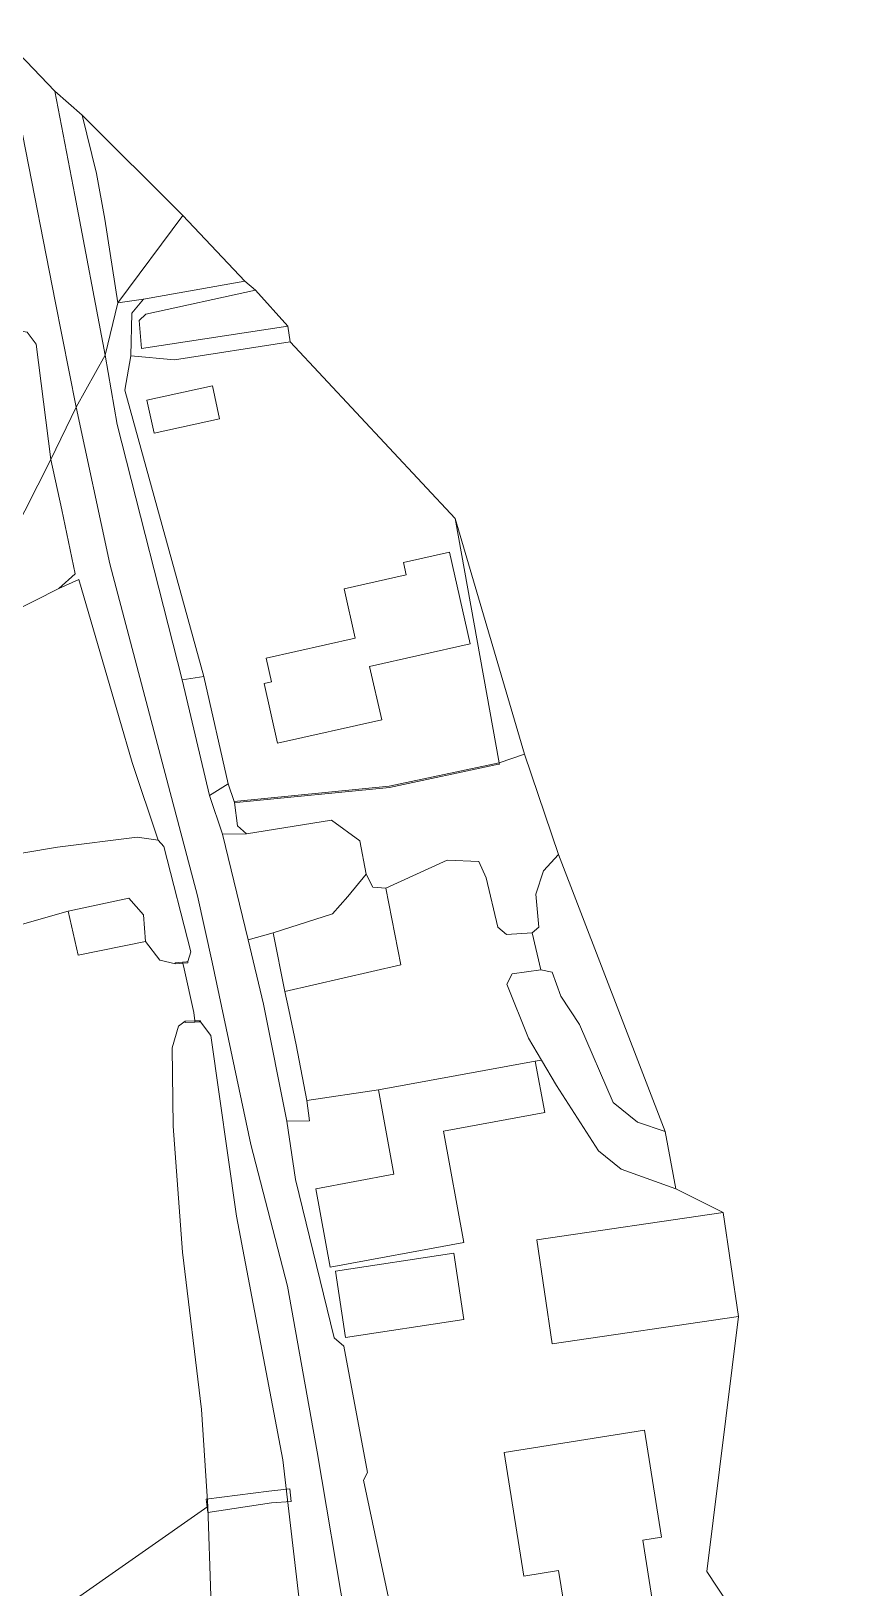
# Model space of a CAD drawing. Header units: metres. Extents: x 112942 to 118371, y 496117 to 499046.
# Drawn here: x 113481.2 to 113550.7, y 498697 to 498827.7 of the extents above; entities that cross this region are included whole.
import ezdxf

# ---------------------------------------------------------------- set-up
doc = ezdxf.new("R2010")
doc.units = ezdxf.units.M
doc.layers.add('B-WE-OG-TOPOKAART-G', color=253, linetype='Continuous', lineweight=18)

msp = doc.modelspace()

# ---------------------------------------------------------------- linework, layer by layer
at = {"layer": 'B-WE-OG-TOPOKAART-G'}
for points, elevation in [([(113502.781, 498802.945), (113490.49, 498801.084), (113490.292, 498803.436), (113490.86, 498803.957), (113500.051, 498805.964), (113502.781, 498802.945)], -1.327), ([(113491.548, 498793.975), (113490.942, 498796.745), (113496.439, 498797.948), (113497.045, 498795.177), (113491.548, 498793.975)], -0.651), ([(113490.942, 498796.745), (113491.548, 498793.975), (113497.045, 498795.177), (113496.439, 498797.948), (113490.942, 498796.745)], -0.651), ([(113510.656, 498769.907), (113501.912, 498767.931), (113500.78, 498772.937), (113501.41, 498773.08), (113500.963, 498775.06), (113508.438, 498776.75), (113507.505, 498780.879), (113512.715, 498782.057), (113512.481, 498783.092), (113516.355, 498783.968), (113518.091, 498776.287), (113509.646, 498774.378), (113510.656, 498769.907)], -0.343), ([(113500.78, 498772.937), (113501.912, 498767.931), (113510.656, 498769.907), (113509.646, 498774.378), (113518.091, 498776.287), (113516.355, 498783.968), (113512.481, 498783.092), (113512.715, 498782.057), (113507.505, 498780.879), (113508.438, 498776.75), (113500.963, 498775.06), (113501.41, 498773.08), (113500.78, 498772.937)], -0.343), ([(113510.383, 498738.822), (113523.544, 498741.245), (113524.342, 498736.91), (113515.835, 498735.344), (113517.556, 498725.995), (113506.334, 498723.928), (113505.119, 498730.526), (113511.688, 498731.736), (113510.383, 498738.822)], -0.452), ([(113540.608, 498719.806), (113524.969, 498717.499), (113523.681, 498726.232), (113539.319, 498728.539), (113540.608, 498719.806)], -0.118), ([(113506.771, 498723.596), (113516.714, 498725.111), (113517.563, 498719.537), (113507.62, 498718.022), (113506.771, 498723.596)], -0.152), ([(113516.714, 498725.111), (113506.771, 498723.596), (113507.62, 498718.022), (113517.563, 498719.537), (113516.714, 498725.111)], -0.152), ([(113520.934, 498708.37), (113532.714, 498710.24), (113534.14, 498701.26), (113532.585, 498701.013), (113533.432, 498695.681), (113526.136, 498694.523), (113525.511, 498698.464), (113522.581, 498697.998), (113520.934, 498708.37)], -0.002), ([(113520.934, 498708.37), (113522.581, 498697.998), (113525.511, 498698.464), (113526.136, 498694.523), (113533.432, 498695.681), (113532.585, 498701.013), (113534.14, 498701.26), (113532.714, 498710.24), (113520.934, 498708.37)], -0.002)]:
    msp.add_lwpolyline(points, close=True, dxfattribs=dict(at, elevation=elevation))
for points in [[(113482.865, 498791.74, -0.493), (113481.645, 498801.434, -0.38), (113480.887, 498802.431, -0.38), (113479.443, 498802.701, -0.392), (113479.327, 498803.471, -0.392), (113478.769, 498806.875, -0.392), (113478.632, 498807.549, -0.532), (113479.849, 498807.735, -0.297), (113480.303, 498808.567, -0.297), (113479, 498819.135, -0.337), (113477.184, 498827.126, -0.475), (113477.154, 498827.222, -0.478), (113478.366, 498827.718, -0.426), (113480.518, 498818.932, -0.386), (113483.247, 498805.036, -0.326), (113484.998, 498796.156, -0.475), (113482.865, 498791.74, -0.493)], [(113484.998, 498796.156, -0.475), (113483.247, 498805.036, -0.326), (113480.518, 498818.932, -0.386), (113478.366, 498827.718, -0.426), (113483.212, 498822.672, -0.446), (113484.893, 498813.949, -0.42), (113487.436, 498800.523, -0.461), (113484.998, 498796.156, -0.475)], [(113487.436, 498800.523, -0.461), (113484.893, 498813.949, -0.42), (113483.212, 498822.672, -0.446), (113485.493, 498820.657, -0.432), (113486.698, 498815.751, -0.415), (113487.414, 498811.94, -0.395), (113488.503, 498804.903, -0.62), (113487.436, 498800.523, -0.461)], [(113488.503, 498804.903, -0.62), (113487.414, 498811.94, -0.395), (113486.698, 498815.751, -0.415), (113485.493, 498820.657, -0.432), (113493.956, 498812.236, -0.663), (113488.503, 498804.903, -0.62)], [(113488.503, 498804.903, -0.62), (113493.956, 498812.236, -0.663), (113499.161, 498806.729, -0.802), (113490.649, 498805.219, -0.701), (113488.503, 498804.903, -0.62)], [(113490.649, 498805.219, -0.701), (113499.161, 498806.729, -0.802), (113500.051, 498805.964, -1.327), (113490.86, 498803.957, -1.327), (113490.292, 498803.436, -1.327), (113490.49, 498801.084, -1.327), (113502.781, 498802.945, -1.327), (113502.983, 498801.626, -0.692), (113493.253, 498800.106, -0.64), (113489.595, 498800.454, -0.64), (113489.674, 498804.024, -0.701), (113490.649, 498805.219, -0.701)], [(113487.436, 498800.523, -0.461), (113488.503, 498804.903, -0.62), (113490.649, 498805.219, -0.701), (113489.674, 498804.024, -0.701), (113489.595, 498800.454, -0.64), (113489.098, 498797.567, -0.51), (113495.719, 498773.538, -0.496), (113493.889, 498773.24, -0.539), (113488.431, 498794.683, -0.496), (113487.436, 498800.523, -0.461)], [(113480.887, 498802.431, -0.38), (113481.645, 498801.434, -0.38), (113482.865, 498791.74, -0.493), (113475.235, 498776.734, -0.649)], [(113502.983, 498801.626, -0.692), (113516.821, 498786.807, -0.686), (113520.515, 498766.275, -0.588), (113511.292, 498764.31, -0.588), (113498.281, 498763.041, -0.545), (113497.776, 498764.509, -0.53), (113495.719, 498773.538, -0.496), (113489.098, 498797.567, -0.51), (113489.595, 498800.454, -0.64), (113493.253, 498800.106, -0.64), (113502.983, 498801.626, -0.692)], [(113507.611, 498694.327, -0.32), (113505.237, 498708.434, -0.398), (113502.745, 498722.332, -0.426), (113499.663, 498734.246, -0.499), (113496.416, 498749.553, -0.597), (113495.189, 498755.128, -0.559), (113492.769, 498764.321, -0.487), (113487.817, 498782.991, -0.513), (113484.998, 498796.156, -0.475), (113487.436, 498800.523, -0.461), (113488.431, 498794.683, -0.496), (113493.889, 498773.24, -0.539), (113496.185, 498763.553, -0.53), (113497.289, 498760.288, -0.527), (113499.434, 498751.435, -0.536), (113500.734, 498746.017, -0.533), (113502.685, 498736.204, -0.418), (113503.432, 498731.305, -0.406), (113506.669, 498718, -0.071), (113507.487, 498717.316, -0.08), (113509.459, 498706.697, -0.175), (113509.141, 498706.046, -0.193), (113512.251, 498691.316, -0.265)], [(113482.865, 498791.74, -0.493), (113484.998, 498796.156, -0.475), (113487.817, 498782.991, -0.513), (113492.769, 498764.321, -0.487), (113495.189, 498755.128, -0.559), (113496.416, 498749.553, -0.597), (113499.663, 498734.246, -0.499), (113502.745, 498722.332, -0.426), (113505.237, 498708.434, -0.398), (113507.611, 498694.327, -0.32)], [(113475.235, 498776.734, -0.649), (113482.865, 498791.74, -0.493), (113483.8, 498787.523, -0.493), (113484.911, 498782.154, -0.513), (113483.557, 498780.932, -0.631), (113475.235, 498776.734, -0.649)], [(113503.692, 498696.265, -0.464), (113502.355, 498707.747, -0.507), (113498.454, 498728.232, -0.513), (113496.312, 498743.383, -0.579), (113495.441, 498744.53, -0.608), (113495.438, 498744.63, -0.608), (113494.967, 498744.615, -0.608), (113494.881, 498745.316, -0.585), (113494.067, 498748.98, -0.643), (113493.958, 498749.454, -0.654), (113494.379, 498749.491, -0.654), (113494.37, 498749.59, -0.654), (113494.636, 498750.426, -0.683), (113492.358, 498759.256, -0.677), (113491.875, 498759.776, -0.646), (113489.717, 498766.303, -0.602), (113488.605, 498770.05, -0.588), (113485.236, 498781.672, -0.576), (113483.557, 498780.932, -0.631), (113484.911, 498782.154, -0.513), (113483.8, 498787.523, -0.493), (113482.865, 498791.74, -0.493)], [(113520.515, 498766.275, -0.588), (113516.821, 498786.807, -0.686), (113522.644, 498767.004, -0.686), (113520.515, 498766.275, -0.588)], [(113464.363, 498755.795, -0.781), (113475.235, 498776.734, -0.649), (113483.557, 498780.932, -0.631), (113485.236, 498781.672, -0.576), (113488.605, 498770.05, -0.588), (113489.717, 498766.303, -0.602), (113491.875, 498759.776, -0.646), (113490.115, 498760.044, -0.825), (113483.421, 498759.21, -0.729), (113472.091, 498757.304, -0.729), (113464.363, 498755.795, -0.781)], [(113497.776, 498764.509, -0.53), (113496.185, 498763.553, -0.53), (113493.889, 498773.24, -0.539), (113495.719, 498773.538, -0.496), (113497.776, 498764.509, -0.53)], [(113498.281, 498763.041, -0.545), (113511.292, 498764.31, -0.588), (113520.515, 498766.275, -0.588), (113520.536, 498766.177, -0.75), (113520.456, 498766.16, -0.819), (113511.308, 498764.211, -0.819), (113498.737, 498762.985, -0.819), (113498.291, 498762.941, -0.545), (113498.281, 498763.041, -0.545)], [(113523.29, 498751.997, -0.666), (113521.135, 498751.87, -0.66), (113520.404, 498752.483, -0.66), (113519.42, 498756.641, -0.666), (113518.8, 498758.001, -0.666), (113516.163, 498758.109, -0.666), (113510.991, 498755.746, -0.602), (113509.905, 498755.831, -0.585), (113509.364, 498756.921, -0.545), (113508.821, 498759.736, -0.545), (113506.438, 498761.456, -0.545), (113499.305, 498760.334, -0.545), (113498.535, 498761.005, -0.545), (113498.291, 498762.941, -0.545), (113498.737, 498762.985, -0.819), (113511.308, 498764.211, -0.819), (113520.456, 498766.16, -0.819), (113520.536, 498766.177, -0.75), (113520.515, 498766.275, -0.588), (113522.644, 498767.004, -0.686), (113525.507, 498758.589, -0.709), (113524.235, 498757.228, -0.755), (113523.609, 498755.261, -0.755), (113523.864, 498752.498, -0.729), (113523.29, 498751.997, -0.666)], [(113497.776, 498764.509, -0.53), (113498.281, 498763.041, -0.545), (113498.291, 498762.941, -0.545), (113498.535, 498761.005, -0.545), (113499.305, 498760.334, -0.545), (113497.289, 498760.288, -0.527), (113496.185, 498763.553, -0.53), (113497.776, 498764.509, -0.53)], [(113499.434, 498751.435, -0.536), (113497.289, 498760.288, -0.527), (113499.305, 498760.334, -0.545), (113506.438, 498761.456, -0.545), (113508.821, 498759.736, -0.545), (113509.364, 498756.921, -0.545), (113507.801, 498755.07, -0.553), (113506.512, 498753.614, -0.527), (113501.544, 498752.002, -0.55), (113499.434, 498751.435, -0.536)], [(113459.829, 498747.026, -0.833), (113464.363, 498755.795, -0.781), (113472.091, 498757.304, -0.729), (113483.421, 498759.21, -0.729), (113490.115, 498760.044, -0.825), (113491.875, 498759.776, -0.646), (113492.358, 498759.256, -0.677), (113494.636, 498750.426, -0.683), (113494.37, 498749.59, -0.654), (113494.261, 498749.581, -1.047), (113493.929, 498749.552, -1.047), (113493.583, 498749.522, -1.047), (113493.324, 498749.499, -0.9), (113493.333, 498749.4, -0.654), (113492.024, 498749.716, -0.62), (113490.822, 498751.283, -0.698), (113490.662, 498753.525, -0.767), (113489.431, 498754.913, -0.804), (113484.343, 498753.818, -0.822), (113473.108, 498750.645, -0.885), (113459.829, 498747.026, -0.833)], [(113523.29, 498751.997, -0.666), (113523.864, 498752.498, -0.729), (113523.609, 498755.261, -0.755), (113524.235, 498757.228, -0.755), (113525.507, 498758.589, -0.709), (113534.471, 498735.325, -0.651), (113532.148, 498736.099, -0.651), (113530.087, 498737.756, -0.651), (113527.255, 498744.307, -0.657), (113525.7, 498746.688, -0.666), (113524.976, 498748.718, -0.692), (113524.019, 498748.893, -0.715), (113523.29, 498751.997, -0.666)], [(113523.29, 498751.997, -0.666), (113524.019, 498748.893, -0.715), (113521.599, 498748.561, -0.698), (113521.167, 498747.703, -0.666), (113522.977, 498743.157, -0.579), (113524.066, 498741.327, -0.543), (113523.544, 498741.245, -0.452), (113510.383, 498738.822, -0.452), (113504.357, 498737.944, -0.487), (113503.486, 498742.615, -0.53), (113502.846, 498745.55, -0.565), (113502.522, 498747.074, -0.565), (113512.267, 498749.317, -0.553), (113510.991, 498755.746, -0.602), (113516.163, 498758.109, -0.666), (113518.8, 498758.001, -0.666), (113519.42, 498756.641, -0.666), (113520.404, 498752.483, -0.66), (113521.135, 498751.87, -0.66), (113523.29, 498751.997, -0.666)], [(113501.544, 498752.002, -0.55), (113506.512, 498753.614, -0.527), (113507.801, 498755.07, -0.553), (113509.364, 498756.921, -0.545), (113509.905, 498755.831, -0.585), (113510.991, 498755.746, -0.602), (113512.267, 498749.317, -0.553), (113502.522, 498747.074, -0.565), (113501.544, 498752.002, -0.55)], [(113484.343, 498753.818, -0.822), (113489.431, 498754.913, -0.804), (113490.662, 498753.525, -0.767), (113490.822, 498751.283, -0.698), (113485.157, 498750.141, -0.709), (113484.343, 498753.818, -0.822)], [(113448.862, 498695.068, -0.879), (113445.851, 498701.706, -0.877), (113441.559, 498711.743, -0.825), (113459.829, 498747.026, -0.833), (113473.108, 498750.645, -0.885), (113484.343, 498753.818, -0.822)], [(113484.343, 498753.818, -0.822), (113485.157, 498750.141, -0.709), (113490.822, 498751.283, -0.698), (113492.024, 498749.716, -0.62), (113493.333, 498749.4, -0.654), (113493.958, 498749.454, -0.654), (113494.067, 498748.98, -0.643), (113494.881, 498745.316, -0.585), (113494.967, 498744.615, -0.608), (113494.161, 498744.589, -0.608), (113493.586, 498744.171, -0.6), (113493.075, 498742.346, -0.727), (113493.149, 498735.776, -0.695), (113493.928, 498725.202, -0.669), (113495.536, 498711.979, -0.637), (113496.06, 498703.844, -0.666), (113484.185, 498695.543, -0.727)], [(113502.685, 498736.204, -0.418), (113500.734, 498746.017, -0.533), (113499.434, 498751.435, -0.536), (113501.544, 498752.002, -0.55), (113502.522, 498747.074, -0.565), (113502.846, 498745.55, -0.565), (113503.486, 498742.615, -0.53), (113504.357, 498737.944, -0.487), (113504.598, 498736.22, -0.429), (113502.685, 498736.204, -0.418)], [(113493.958, 498749.454, -0.654), (113493.333, 498749.4, -0.654), (113493.324, 498749.499, -0.9), (113493.583, 498749.522, -1.047), (113493.929, 498749.552, -1.047), (113493.958, 498749.454, -0.654)], [(113493.958, 498749.454, -0.654), (113493.929, 498749.552, -1.047), (113494.261, 498749.581, -1.047), (113494.37, 498749.59, -0.654), (113494.379, 498749.491, -0.654), (113493.958, 498749.454, -0.654)], [(113524.019, 498748.893, -0.715), (113524.976, 498748.718, -0.692), (113525.7, 498746.688, -0.666), (113527.255, 498744.307, -0.657), (113530.087, 498737.756, -0.651), (113532.148, 498736.099, -0.651), (113534.471, 498735.325, -0.651), (113535.367, 498730.522, -0.473), (113530.761, 498732.176, -0.473), (113528.862, 498733.702, -0.473), (113525.333, 498739.196, -0.501), (113524.066, 498741.327, -0.543), (113522.977, 498743.157, -0.579), (113521.167, 498747.703, -0.666), (113521.599, 498748.561, -0.698), (113524.019, 498748.893, -0.715)], [(113496.315, 498696.354, -0.602), (113496.06, 498703.844, -0.666), (113495.536, 498711.979, -0.637), (113493.928, 498725.202, -0.669), (113493.149, 498735.776, -0.695), (113493.075, 498742.346, -0.727), (113493.586, 498744.171, -0.6), (113494.161, 498744.589, -0.608)], [(113494.976, 498744.515, -0.882), (113494.164, 498744.489, -0.882), (113494.161, 498744.589, -0.608), (113494.967, 498744.615, -0.608), (113494.976, 498744.515, -0.882)], [(113494.161, 498744.589, -0.608), (113494.164, 498744.489, -0.882), (113494.976, 498744.515, -0.882), (113495.332, 498744.527, -0.882), (113495.441, 498744.53, -0.608), (113496.312, 498743.383, -0.579), (113498.454, 498728.232, -0.513), (113502.355, 498707.747, -0.507), (113503.692, 498696.265, -0.464)], [(113494.976, 498744.515, -0.882), (113494.967, 498744.615, -0.608), (113495.438, 498744.63, -0.608), (113495.441, 498744.53, -0.608), (113495.332, 498744.527, -0.882), (113494.976, 498744.515, -0.882)], [(113512.251, 498691.316, -0.265), (113509.141, 498706.046, -0.193), (113509.459, 498706.697, -0.175), (113507.487, 498717.316, -0.08), (113506.669, 498718, -0.071), (113503.432, 498731.305, -0.406), (113502.685, 498736.204, -0.418), (113504.598, 498736.22, -0.429), (113504.357, 498737.944, -0.487), (113510.383, 498738.822, -0.452), (113511.688, 498731.736, -0.452), (113505.119, 498730.526, -0.452), (113506.334, 498723.928, -0.452), (113517.556, 498725.995, -0.452), (113515.835, 498735.344, -0.452), (113524.342, 498736.91, -0.452), (113523.544, 498741.245, -0.452), (113524.066, 498741.327, -0.543), (113525.333, 498739.196, -0.501), (113528.862, 498733.702, -0.473), (113530.761, 498732.176, -0.473), (113535.367, 498730.522, -0.473), (113539.319, 498728.539, -0.118), (113523.681, 498726.232, -0.118)], [(113523.681, 498726.232, -0.118), (113524.969, 498717.499, -0.118), (113540.608, 498719.806, -0.118), (113537.962, 498698.388, -0.314), (113550.723, 498679.052, -0.848)], [(113502.944, 498705.339, -0.655), (113503.067, 498704.251, -0.661), (113501.394, 498704.161, -0.007), (113496.045, 498703.326, -0.902), (113495.926, 498704.456, -0.893), (113501.179, 498705.14, -0.16), (113502.944, 498705.339, -0.655)], [(113482.139, 498691.407, -0.729), (113484.185, 498695.543, -0.727), (113496.06, 498703.844, -0.666), (113496.315, 498696.354, -0.602), (113496.162, 498695.439, -0.602), (113495.556, 498694.794, -0.602), (113486.013, 498693.105, -0.631), (113482.139, 498691.407, -0.729)]]:
    msp.add_polyline3d(points, dxfattribs=at)

doc.saveas('drawing.dxf')
